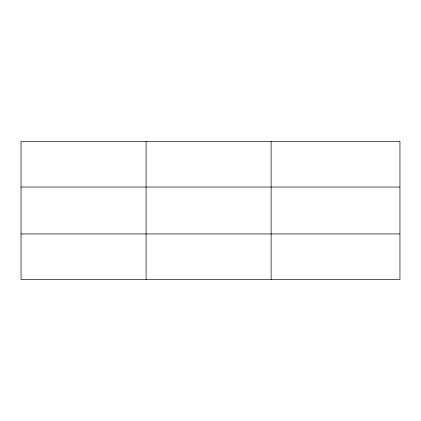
<?xml version="1.0" encoding="UTF-8"?>
<svg xmlns="http://www.w3.org/2000/svg" width="421" height="421" viewBox="0 0 421 421"><rect width="100%" height="100%" fill="white"/><g stroke="black" fill="none" stroke-linecap="round" stroke-linejoin="round"><path stroke-width="0.63" d="M146.087 141.535L146.087 279.465M271.124 141.535L271.124 279.465M21.05 187.05L399.95 187.05M21.05 233.95L399.95 233.95M399.95 141.535L399.95 279.465L21.05 279.465L21.05 141.535L399.95 141.535"/></g></svg>
